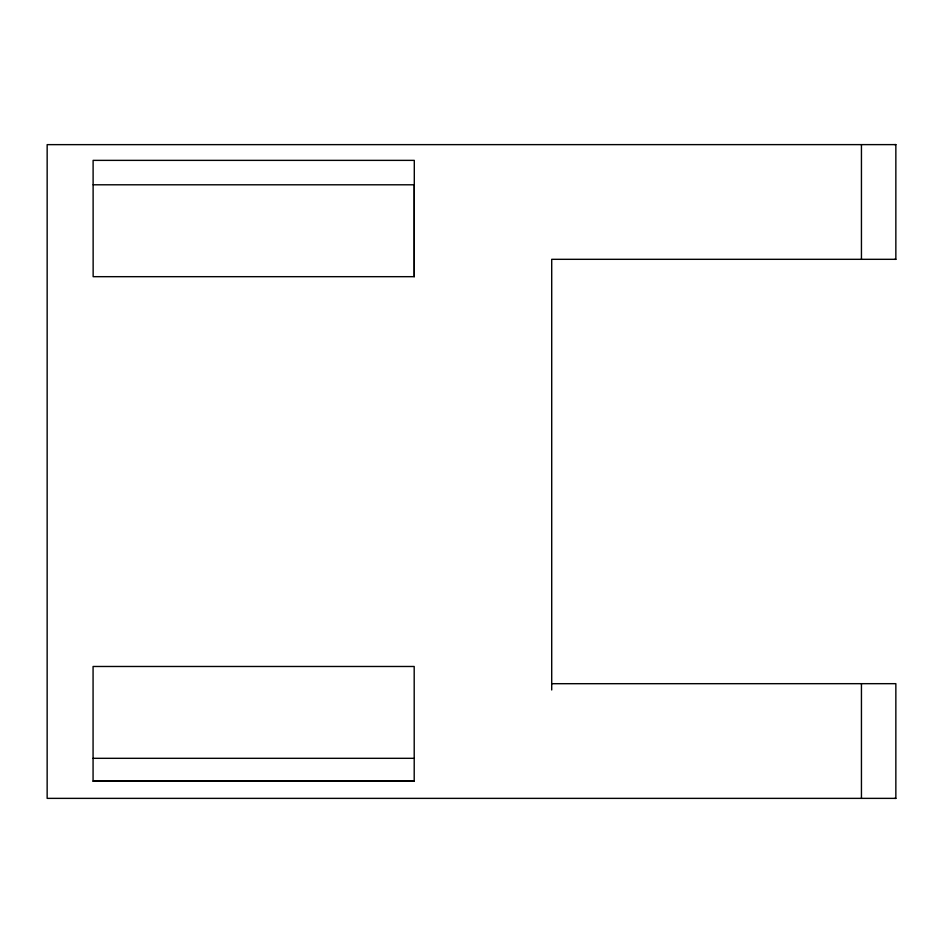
<?xml version="1.0" encoding="UTF-8"?>
<svg xmlns="http://www.w3.org/2000/svg" width="943" height="943" viewBox="0 0 943 943"><rect width="100%" height="100%" fill="white"/><g stroke="black" fill="none" stroke-linecap="round" stroke-linejoin="round"><path stroke-width="1.41" d="M551.714 689.981L551.714 259.313L895.85 259.313L895.85 144.621L47.162 144.644L47.15 798.367L895.85 798.367L895.85 683.675L551.714 683.699M93.168 184.793L414.283 184.793L414.272 276.676L93.145 276.676L93.109 160.369L414.295 160.369L414.272 276.676M894.789 144.621L895.85 144.621M93.074 781.169L414.201 781.169L93.074 781.205L93.074 666.477L414.189 666.477L414.213 758.313L93.086 758.313M894.801 259.313L895.85 259.313M894.801 798.367L895.85 798.367M414.213 758.313L414.201 781.205M861.442 144.621L861.442 259.313M861.442 683.675L861.442 798.367"/></g></svg>
